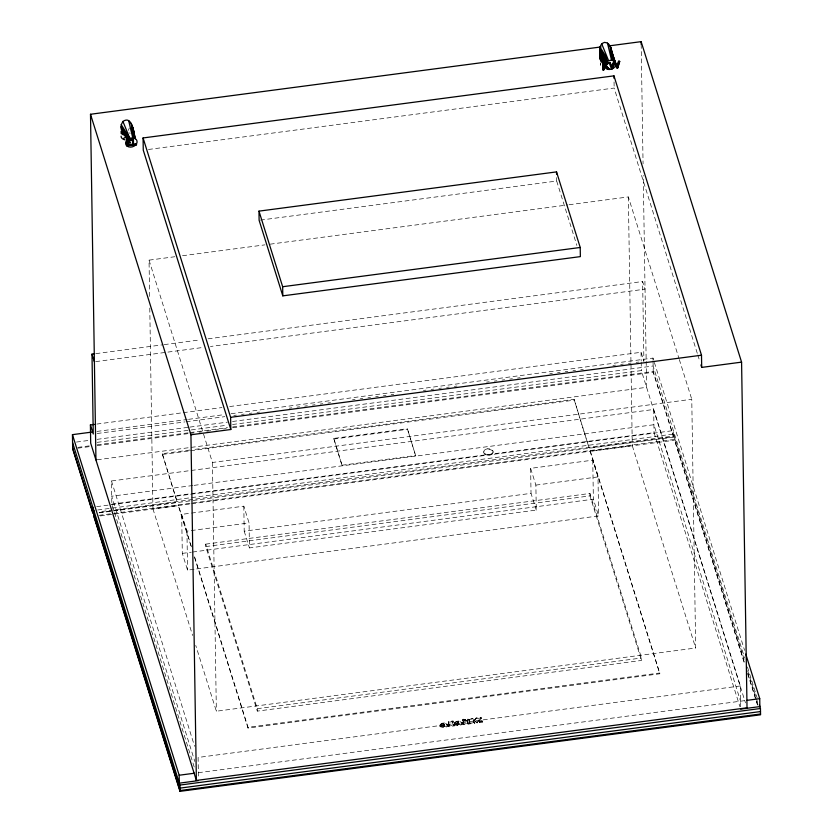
<?xml version="1.0" encoding="UTF-8"?>
<svg xmlns="http://www.w3.org/2000/svg" width="833" height="833" viewBox="0 0 833 833"><rect width="100%" height="100%" fill="white"/><g stroke="black" fill="none" stroke-linecap="round" stroke-linejoin="round"><path stroke-width="0.62" stroke-dasharray="4.17 3.12" d="M600.749 62.798L600.583 65.307L600.301 62.506M445.499 723.408L447.925 724.877L445.499 723.408L441.969 723.669L440.24 724.668L439.897 726.022C439.814 722.419 446.269 722.003 447.925 724.616L447.623 726.209L446.488 726.928L443.239 727.542L440.157 726.699L440.147 726.095L444.02 726.084L444.51 725.064L439.886 725.678L439.897 726.282L444.52 725.678L444.031 726.688L440.157 726.699M459.91 721.513L462.336 722.971L459.91 721.513L456.38 721.774L454.651 722.773L454.297 724.116C454.224 720.524 460.68 720.097 462.325 722.711L462.034 724.314L460.899 725.033L457.64 725.637L454.558 724.804L454.547 724.189L458.431 724.179L458.91 723.169L454.297 723.773L454.308 724.387L458.921 723.773L458.442 724.793L454.558 724.804M447.623 726.209L447.925 724.616M462.034 724.314L462.325 722.711M440.24 724.668L439.897 726.282M454.256 723.908L454.651 722.773M462.784 719.972L463.086 719.202L465.647 719.577L465.345 720.951L462.794 720.576L462.784 719.972L465.335 720.337L465.647 719.577M462.794 720.576L463.086 719.202M128.334 130.375L129.292 128.043M477.08 722.284L473.165 720.087L477.09 722.898L479.36 719.327L479.943 721.763L479.121 721.867L479.943 721.149M477.09 722.898L479.36 719.327M440.011 725.335C441.823 723.19 446.228 722.805 447.935 725.22M454.422 723.429C456.234 721.284 460.639 720.909 462.336 723.325M474.695 719.795L472.176 718.452L467.969 719.004L467.979 719.608L472.186 719.056L474.706 720.41L476.216 717.911L481.026 717.275L481.255 718.587L480.422 718.702L480.412 718.088L481.318 721.586L482.38 722.19L479.35 722.596L479.121 721.867M474.706 720.41L476.216 717.911M443.166 725.283L443.01 724.2L444.187 724.044L444.343 725.126L444.187 724.044M443.021 724.814L443.479 723.752M457.411 722.305L457.89 721.857L458.744 722.617L457.411 722.305L457.567 723.377M457.421 722.909L457.89 721.857M447.623 725.605L443.229 726.928L440.147 726.095M462.023 723.7L457.629 725.033L454.547 724.189M148.43 149.471L614.15 88.048L697.419 353.744M260.406 220.11L556.673 181.042L576.873 245.464M149.607 296.413L149.034 260.146L174.795 256.741M182.531 255.721L264.998 244.85M270.152 244.173L567.794 204.918M569.085 204.741L628.353 196.932L678.926 358.305M95.868 353.629L162.924 344.779M164.216 344.612L200.326 339.854M208.063 338.833L642.639 281.512L645.044 289.166L210.457 346.486M95.691 361.616L202.721 347.507M96.857 424.059L181.969 412.835M183.26 412.668L221.942 407.566M229.679 406.546L641.056 352.297L643.899 361.376L642.639 281.512M96.961 431.421L187.269 419.509M188.56 419.332L223.39 414.74M231.126 413.72L652.999 358.086L744.598 650.365M97.128 433.493L184.822 421.925M186.103 421.758L224.795 416.656M233.823 415.459L236.395 415.126M241.56 414.438L244.142 414.105M249.296 413.418L251.878 413.085M257.033 412.397L259.615 412.064M289.27 408.149L291.852 407.806M297.006 407.129L299.588 406.785M304.743 406.108L307.325 405.765M312.479 405.088L315.061 404.744M320.226 404.067L322.798 403.724M327.963 403.047L330.534 402.703M352.463 399.819L355.035 399.476M360.2 398.799L362.782 398.455M367.936 397.778L370.518 397.435M375.673 396.758L378.255 396.414M383.409 395.737L385.991 395.394M391.146 394.717L393.728 394.373M423.383 390.458L425.965 390.125M431.119 389.438L433.701 389.105M438.866 388.417L441.438 388.084M446.603 387.397L449.174 387.064M454.339 386.377L456.911 386.043M486.576 382.128L489.158 381.785M494.313 381.108L496.895 380.764M502.049 380.087L504.631 379.744M509.786 379.067L512.368 378.723M517.522 378.047L520.104 377.703M549.759 373.798L552.341 373.455M557.506 372.778L560.078 372.434M565.243 371.757L567.814 371.414M572.979 370.737L575.551 370.393M580.716 369.717L583.287 369.373M612.953 365.458L615.535 365.125M620.689 364.438L623.271 364.104M628.426 363.417L631.008 363.084M636.162 362.397L638.744 362.063M76.438 442.063L89.339 440.365M97.086 439.345L188.685 427.267M189.976 427.09L227.388 422.154M232.542 421.477L653.124 366.01L744.567 657.799M97.149 442.354L189.997 430.109M191.288 429.932L227.388 425.174M232.553 424.497L641.337 370.581L745.473 702.865M77.813 447.383L89.433 445.853M97.169 444.832L188.768 432.754M190.059 432.577L227.471 427.641M232.636 426.965L653.207 371.497L673.449 436.076L99.283 511.795M77.833 448.175L89.443 446.644M97.18 445.624L188.779 433.545M190.07 433.368L193.943 432.858M199.097 432.181L201.68 431.838M206.844 431.161L210.707 430.651M215.872 429.974L218.454 429.63M223.608 428.943L226.191 428.61M232.646 427.756L653.228 372.289L673.46 436.867L589.098 447.987L574.093 399.361L193.152 449.601M97.232 459.774L646.585 387.324L643.253 175.503M99.294 512.587L177.262 502.309L162.268 453.683L191.861 449.778M162.279 454.474L189.299 450.903M190.59 450.736L574.114 400.163M333.762 438.418L342.165 465.814L333.762 438.418L407.379 428.714L415.782 456.109L407.379 428.714M333.762 439.033L407.389 429.318M149.034 260.146L212.436 462.482L691.765 399.267L695.68 648.012L216.361 711.226L195.745 645.429M194.204 766.995L111.83 504.142L111.466 480.974L653.676 409.472L740.318 685.955L740.652 706.853M342.155 465.21L415.771 455.495M192.839 485.514L111.705 496.218L194.849 761.549M194.131 485.347L653.915 424.715L740.558 701.199M111.83 504.142L190.393 493.782M191.684 493.615L654.04 432.639L739.902 706.644M96.68 506.641L673.366 430.588L673.46 436.867M97.732 509.994L674.407 433.941L674.511 440.22L744.66 664.078M99.065 512.868L674.459 436.981L744.608 660.85M99.054 515.315L674.501 439.418L744.65 663.287M149.784 308.075L152.949 508.88L190.32 503.955M191.611 503.778L632.278 445.665L695.68 648.012M100.345 515.939L178.314 505.652L191.486 547.666M194.578 557.558L248.026 728.084L659.851 673.772L590.139 450.549L590.149 451.34L674.511 440.22M193.995 569.293L187.55 570.136L182.302 553.393L181.688 514.378L243.809 506.183L249.057 522.926L249.442 547.927L536.275 510.098L535.879 485.098L530.631 468.354L592.752 460.17L598 476.903L598.615 515.929L195.276 569.116M181.688 514.378L186.936 531.121L249.057 522.926M535.879 485.098L598 476.903M243.809 506.183L244.204 531.183L531.027 493.355L536.275 510.098M205.709 544.136L589.931 493.459L641.504 658.008L641.545 660.444L257.314 711.122L205.751 546.573L205.709 544.136L257.282 708.685L257.314 711.122M205.751 546.573L589.972 495.895L641.545 660.444M182.302 553.393L191.319 552.206M192.61 552.04L593.367 499.186L598.615 515.929M257.282 708.685L641.504 658.008M194.568 556.767L248.005 727.292L659.84 672.981M449.404 725.793L448.269 721.597L453.017 720.972L453.246 722.284L452.413 722.398L452.402 721.784L453.319 725.272L454.37 725.887L448.779 726.626L448.539 725.293L449.393 725.179L448.55 725.907M448.279 722.211L453.235 721.68M476.226 718.525L481.245 717.984M463.752 723.898L463.742 723.294L462.95 724.002L463.752 723.898L462.95 720.753L467.594 720.139L467.844 721.524L467.021 721.628L467.834 720.909M467.979 719.608L469.083 720.201L469.979 723.075L469.104 723.19L469.968 722.471L469.979 723.075M462.961 721.368L467.605 720.753L467.844 721.524M444.333 724.512L443.01 724.2M740.318 685.955L198.108 757.457L198.441 778.366M453.308 724.668L454.141 724.554L454.37 725.887M467.021 721.024L468.625 724.012L463.179 724.731L462.95 724.002M473.165 720.087L474.841 723.19L469.333 723.919L469.104 723.19M481.307 720.972L482.151 720.857L482.38 722.19M467.021 721.628L467.584 723.398L468.625 724.012M473.175 720.701L473.758 722.575L474.841 723.19M448.539 725.293L448.768 726.022L454.36 725.283M462.95 723.398L463.169 724.116L468.615 723.398M469.094 722.586L469.323 723.304L474.831 722.575M479.11 721.263L479.339 721.982L482.369 721.586M198.348 772.701L745.67 700.522M463.096 719.816L465.657 720.181M457.9 722.461L458.754 723.221L458.598 722.149M443.489 724.366L444.197 724.658M697.804 354.983L699.751 361.189M679.312 359.544L691.765 399.267M747.44 666.962L757.135 697.919M747.711 670.742L758.176 704.135M747.753 673.179L757.832 705.332M747.763 673.97L755.906 699.939M756.291 701.178L757.457 704.895M574.093 399.361L589.098 447.987M590.149 451.34L659.851 673.772M481.255 718.587L481.026 717.275M480.422 718.702L481.318 721.586M479.371 719.931L479.943 721.763M469.968 722.471L469.073 719.587L469.083 720.201M467.969 719.004L468.198 720.316M462.95 720.753L463.742 723.294M453.246 722.284L453.017 720.972M452.413 722.398L453.319 725.272M448.269 721.597L449.393 725.179M244.204 531.183L249.442 547.927M162.268 453.683L177.262 502.309M191.475 546.875L178.304 504.86L178.314 505.652M152.949 508.88L192.631 635.496M111.466 480.974L194.61 746.306M454.256 723.304L454.308 724.387M652.999 358.086L653.03 360.345M653.051 361.48L653.228 372.289M653.676 409.472L654.04 432.639M641.181 44.253L643.066 163.809M641.056 352.297L641.191 360.824M641.212 362.043L641.337 370.581M628.353 196.932L630.966 362.751M630.987 364.052L632.278 445.665M614.056 81.946L614.15 88.048M592.752 460.17L593.367 499.186M589.931 493.459L589.972 495.895M556.621 177.606L556.673 181.042M530.631 468.354L531.027 493.355M493.105 451.861L493.115 452.465M483.744 451.548L483.754 452.152M482.151 720.857L482.161 721.472M479.339 721.982L479.35 722.596M474.602 721.857L474.612 722.471M473.758 721.972L473.758 722.575M472.176 718.452L472.186 719.056M469.323 723.304L469.333 723.919M468.396 722.68L468.396 723.283M467.594 720.139L467.605 720.753M467.573 722.784L467.584 723.398M465.335 720.337L465.345 720.951M463.169 724.116L463.179 724.731M459.045 723.596L459.056 724.21M458.91 723.169L458.921 723.773M457.629 725.033L457.64 725.637M457.452 724.252L457.463 724.856M456.63 723.919L456.64 724.523M454.141 724.554L454.152 725.168M448.768 726.022L448.779 726.626M444.645 725.501L444.655 726.105M444.51 725.064L444.52 725.678M443.229 726.928L443.239 727.542M443.041 726.147L443.052 726.761M442.229 725.814L442.24 726.428M248.005 727.292L248.026 728.084M212.436 462.482L216.361 711.226M186.936 531.121L187.55 570.136M488.763 449.383A4.686 2.936 -0.9 0 1 492.719 453.464A4.686 2.936 -0.9 0 1 485.181 454.454A4.686 2.936 -0.9 0 1 486.378 449.695M128.865 132.874A5.862 3.665 -0.9 0 1 130.24 133.28M487.524 448.831L486.368 449.091A4.686 2.936 -0.9 0 0 485.17 453.85A4.686 2.936 -0.9 0 0 492.709 452.85A4.686 2.936 -0.9 0 0 488.752 448.768L487.524 448.831"/><path stroke-width="1.25" d="M600.343 59.081L600.395 53.385L605.122 63.256L604.383 65.64L605.195 67.827A5.862 4.498 -17.4 0 0 615.16 66.515L615.681 62.975L611.901 53.031M600.156 59.674L600.395 53.385L603.602 63.339M600.843 61.548L601.259 55.27L600.541 59.945M611.141 52.312C612.151 48.085 609.267 42.244 604.446 42.379C597.542 44.43 600.416 53.687 600.166 58.768M601.801 62.621L602.426 56.842L603.654 61.725M618.596 61.225L617.17 67.192L618.596 61.225L619.71 61.58L617.711 67.983L616.68 68.119L614.348 62.537L612.609 68.66L611.443 68.816L609.235 62.964M619.565 61.101L617.711 67.983M613.609 61.881L611.922 67.879L613.609 61.881L615.035 61.694L617.17 67.192M612.609 68.66L614.348 62.537M123.69 139.434L124.346 137.507M122.92 121.441L121.254 124.7L121.087 128.886L127.21 139.777A5.862 4.498 -17.4 0 0 127.314 146.244A5.862 4.498 -17.4 0 0 135.446 145.171A5.862 4.498 -17.4 0 0 135.352 138.705C133.874 134.363 132.686 114.725 122.92 121.441L129.771 138.257L132.749 137.862L135.352 138.705L132.083 125.283L134.144 138.143L131.218 123.388L132.749 137.862L128.678 120.681M611.922 67.879L610.235 62.829L607.778 63.162L603.873 66.692L603.675 63.204L602.717 63.329L602.957 69.93L603.915 69.805L603.883 67.692L604.966 66.057L608.111 69.254L609.35 69.087L605.716 65.443L608.965 62.506L605.862 65.922L609.35 69.087M603.873 66.692L607.621 62.683L610.089 62.36L611.766 67.4M95.941 459.941L90.495 114.267L601.166 46.919M608.902 45.898L641.139 41.65L741.578 362.136L747.024 707.811L196.38 780.438L90.693 443.198L90.412 424.913L94.275 424.403M602.717 63.329L603.821 63.683M613.765 62.36L615.035 61.694M618.742 61.704L619.71 61.58M602.811 69.451L603.915 69.805M607.965 68.775L609.204 68.608M612.463 68.181L611.443 68.816M131.51 144.838L127.782 145.327L127.605 142.714L127.636 144.848L131.364 144.359L131.52 145.442L126.876 145.556L126.783 139.465L131.27 138.872L131.437 139.954L127.564 139.975L131.437 139.954M136.341 143.703L136.508 144.786L132.676 145.296L132.426 138.715L133.426 139.09L133.509 144.578L136.497 144.182L133.363 144.099L133.27 138.611M126.783 139.465L131.427 139.35M132.426 138.715L133.426 139.09M90.495 114.267L190.934 434.764L230.814 429.505L143.266 150.148L143.068 137.955L613.963 75.855L701.501 355.212L701.698 367.405L741.578 362.136M127.564 139.975L127.595 142.11L130.01 142.287L130.01 142.891L127.751 143.193M127.595 142.11L130.01 142.287M126.876 145.556L130.25 145.119M132.52 144.817L136.508 144.786M258.969 211.134L556.538 171.89L580.216 247.474L580.362 256.616L282.804 295.861L259.115 220.287L258.969 211.134L282.658 286.719L282.804 295.861M282.658 286.719L580.216 247.474M90.412 424.913L93.254 434.003L91.994 354.14L94.577 353.796M92.807 507.151L92.911 513.43L72.669 448.852L72.45 434.649L91.797 432.098M143.068 137.955L230.616 417.312L701.501 355.212M72.45 434.649L179.178 775.231L194.516 773.211M746.951 700.355L759.727 698.668L759.852 706.592L740.683 709.122M198.473 780.625L179.303 783.155L179.178 775.231M72.575 442.573L179.897 785.071L760.456 708.508L760.55 714.787L180.001 791.35L93.952 516.783L93.858 510.504M760.508 711.559L179.949 788.122L93.9 513.544M760.539 713.996L179.99 790.559L93.942 515.991M611.391 49.782L615.087 61.944C612.359 59.06 607.236 60.153 605.122 63.256L599.895 51.292L606.018 62.194L599.781 49.157L607.205 61.309L600.062 47.117L608.579 60.663L601.728 43.847M124.034 135.061L121.16 133.53L121.118 131.208M605.112 66.536L608.111 69.254M132.697 129.511L133.478 130.229M611.943 53.135L615.889 64.131M600.395 53.385L604.383 65.64M700.917 364.916L701.698 367.405M603.883 67.692L603.769 69.326M745.764 654.082L759.727 698.668M759.29 704.791L760.456 708.508M134.373 133.082L132.582 127.366L132.634 128.251M131.52 145.442L131.364 144.359M130.01 142.891L129.854 141.808M121.982 131.749L122.878 134.602L122.451 132.863M91.994 354.14L94.4 361.793M72.658 448.06L92.89 512.639M614.16 61.121L610.891 47.689L612.953 60.549L610.027 45.805L611.557 60.278L607.486 43.087M641.139 41.65L641.181 44.253M613.963 75.855L613.994 78.292M603.675 63.204L603.717 66.213M602.863 63.808L602.957 69.93M556.538 171.89L556.569 174.18M230.616 417.312L230.814 429.505M190.934 434.764L196.38 780.438M179.897 785.071L180.001 791.35M132.572 139.194L132.676 145.296M131.27 138.872L131.281 139.486M127.709 140.454L127.741 142.589M126.928 139.944L127.032 146.035M125.065 139.84A5.862 3.665 -0.9 0 1 121.118 136.164M128.397 138.903L127.21 139.777L120.972 126.751L128.397 138.903L129.771 138.257L121.254 124.7L128.397 138.903"/></g></svg>
